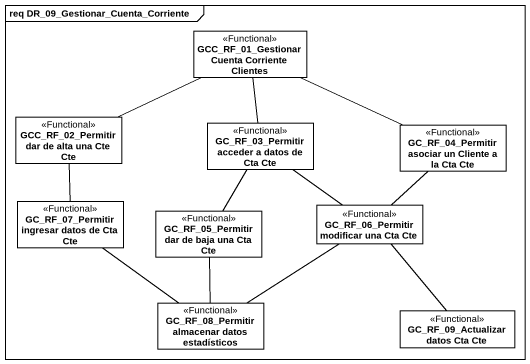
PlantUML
@startuml
mainframe req DR_09_Gestionar_Cuenta_Corriente
hide circle
hide empty members
class "GCC_RF_01_Gestionar Cuenta Corriente Clientes" as GCC_RF_01_Gestionar_Cuenta <<Functional>>
class "GCC_RF_02_Permitir dar de alta una Cte Cte" as GCC_RF_02_Permitir_dar_de <<Functional>>
class "GC_RF_03_Permitir acceder a datos de Cta Cte" as GC_RF_03_Permitir_acceder_a <<Functional>>
class "GC_RF_04_Permitir asociar un Cliente a la Cta Cte" as GC_RF_04_Permitir_asociar <<Functional>>
class "GC_RF_07_Permitir ingresar datos de Cta Cte" as GC_RF_07_Permitir_ingresar <<Functional>>
class "GC_RF_05_Permitir dar de baja una Cta Cte" as GC_RF_05_Permitir_dar_de <<Functional>>
class "GC_RF_06_Permitir modificar una Cta Cte" as GC_RF_06_Permitir_modificar <<Functional>>
class "GC_RF_08_Permitir almacenar datos estadísticos" as GC_RF_08_Permitir_almacenar <<Functional>>
class "GC_RF_09_Actualizar datos Cta Cte" as GC_RF_09_Actualizar_datos <<Functional>>
GCC_RF_01_Gestionar_Cuenta -left- GCC_RF_02_Permitir_dar_de
GCC_RF_01_Gestionar_Cuenta -- GC_RF_03_Permitir_acceder_a
GCC_RF_01_Gestionar_Cuenta -right- GC_RF_04_Permitir_asociar
GCC_RF_02_Permitir_dar_de -- GC_RF_07_Permitir_ingresar
GC_RF_03_Permitir_acceder_a -- GC_RF_05_Permitir_dar_de
GC_RF_03_Permitir_acceder_a -- GC_RF_06_Permitir_modificar
GC_RF_04_Permitir_asociar -- GC_RF_06_Permitir_modificar
GC_RF_07_Permitir_ingresar -- GC_RF_08_Permitir_almacenar
GC_RF_05_Permitir_dar_de -- GC_RF_08_Permitir_almacenar
GC_RF_06_Permitir_modificar -- GC_RF_08_Permitir_almacenar
GC_RF_06_Permitir_modificar -- GC_RF_09_Actualizar_datos
@enduml
